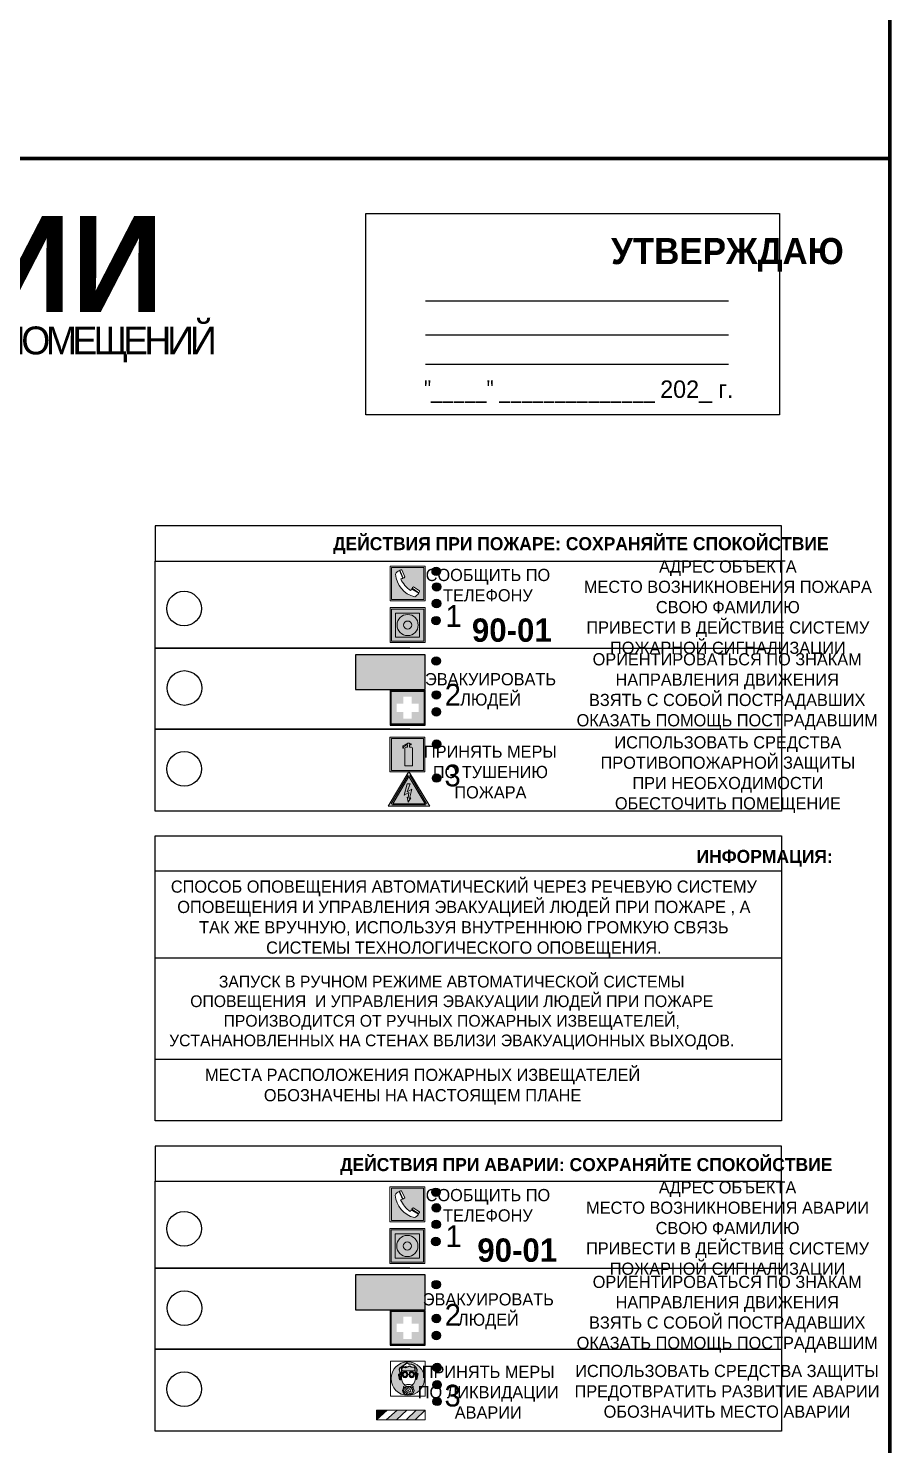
# Model space of a CAD drawing. Header units: millimetres. Extents: x 13810 to 67229, y 12374 to 21950.
# Drawn here: x 38923.7 to 39121.5, y 19186.2 to 19511.3 of the extents above; entities that cross this region are included whole.
import ezdxf

# ---------------------------------------------------------------- set-up
doc = ezdxf.new("R2010")
doc.units = ezdxf.units.MM
doc.styles.add('обычный', font='arial.ttf')

# ---------------------------------------------------------------- blocks, each defined once
blk = doc.blocks.new('A$C3E6D3DDE')
at = {"lineweight": 5}
h = blk.add_hatch(color=40, dxfattribs=at)
h.paths.add_polyline_path([(24.1, 1.45), (16.46, -11.35), (31.74, -11.35)])
h.paths.add_polyline_path([(24.09, -0.46), (30.03, -10.41), (18.14, -10.41)], flags=16)
h.paths.add_polyline_path([(24.54, -3.08), (23.41, -6.02), (25.13, -5.01), (24.33, -8.5), (24.82, -8.27), (23.79, -9.86), (23.4, -8.04), (23.8, -8.43), (24.04, -6.29), (22.39, -7.25), (23.44, -3.08)], flags=0)
h = blk.add_hatch(color=256, dxfattribs=at)
h.paths.add_polyline_path([(24.37, 0.03, 0.567511), (23.82, 0.03), (17.59, -10.4, 0.582454), (17.86, -10.88), (30.32, -10.88, 0.582149), (30.6, -10.4)])
h.paths.add_polyline_path([(24.09, -0.46), (18.14, -10.41), (30.03, -10.41)], flags=16)
h.paths.add_polyline_path([(24.54, -3.08), (23.41, -6.02), (25.13, -5.01), (24.33, -8.5), (24.82, -8.27), (23.79, -9.86), (23.4, -8.04), (23.8, -8.43), (24.04, -6.29), (22.39, -7.25), (23.44, -3.08)], flags=0)
h = blk.add_hatch(color=40, dxfattribs=at)
h.paths.add_polyline_path([(24.09, -0.46), (18.14, -10.41), (30.03, -10.41)])
h.paths.add_polyline_path([(24.82, -8.27), (23.79, -9.86), (23.4, -8.04), (23.8, -8.43), (24.04, -6.29), (22.39, -7.25), (23.44, -3.08), (24.54, -3.08), (23.41, -6.02), (25.13, -5.01), (24.33, -8.5)], flags=16)
at = {"color": 40, "lineweight": 5}
for p, q in [((16.46, -11.35), (24.1, 1.45)), ((24.1, 1.45), (31.74, -11.35))]:
    blk.add_line(p, q, dxfattribs=at)
at = {"lineweight": 5}
for p, q in [((17.59, -10.4), (23.82, 0.03)), ((24.37, 0.03), (30.6, -10.4)), ((18.14, -10.41), (24.09, -0.46)), ((23.44, -3.08), (22.39, -7.25)), ((23.41, -6.02), (24.54, -3.08)), ((25.13, -5.01), (23.41, -6.02)), ((24.54, -3.08), (23.44, -3.08)), ((24.09, -0.46), (30.03, -10.41)), ((24.33, -8.5), (25.13, -5.01)), ((22.39, -7.25), (24.04, -6.29)), ((23.8, -8.43), (23.4, -8.04)), ((23.4, -8.04), (23.79, -9.86)), ((23.79, -9.86), (24.82, -8.27)), ((24.04, -6.29), (23.8, -8.43)), ((24.82, -8.27), (24.33, -8.5)), ((17.86, -10.88), (30.32, -10.88)), ((18.14, -10.41), (30.03, -10.41))]:
    blk.add_line(p, q, dxfattribs=at)
at = {"color": 50, "lineweight": 5}
blk.add_line((31.74, -11.35), (16.46, -11.35), dxfattribs=at)
blk = doc.blocks.new('A$C38D26F80')
h = blk.add_hatch(color=5)
h.dxf.hatch_style = 1
h.paths.add_polyline_path([(-8.77, -4.48, 1), (-0.19, -4.48, 1)])
h.paths.add_polyline_path([(-6.75, -3.58), (-6.75, -3.31), (-6.62, -3.22), (-6.5, -3.22), (-6.42, -3.3), (-6.39, -3.28), (-6.59, -2.23), (-6.59, -2.01), (-6.38, -1.58), (-4.76, -0.4), (-4.13, -0.79, -0.362848), (-2.1, -2.1, -0.201049), (-2.17, -2.48, 0.085434), (-2.26, -3.13), (-1.9, -3.16), (-2.25, -4.7), (-2.4, -4.59), (-2.43, -4.34), (-2.36, -4.34), (-2.14, -3.34), (-2.47, -3.42), (-2.58, -1.95), (-2.77, -1.58), (-3.58, -1.52), (-3.92, -1.26), (-5.05, -1.73), (-4.87, -1.39), (-5.41, -1.6), (-5.41, -1.46), (-6.13, -1.87), (-6.18, -3.5), (-6.56, -3.47), (-6.37, -4.59), (-6.16, -4.43), (-6.16, -4.66), (-6.36, -4.79), (-6.37, -4.8), (-6.51, -4.76)], flags=16)
h.paths.add_polyline_path([(-6.51, -4.76), (-6.36, -4.79), (-6.37, -4.8)], flags=0)
h.paths.add_polyline_path([(-5.92, -2.34, 0.089508), (-2.67, -2.35), (-2.48, -3.88, -0.268602), (-3.4, -6.18, 0.262449), (-5.2, -6.18, -0.268602), (-6.11, -3.88)], flags=16)
edge = h.paths.add_edge_path(flags=16)
edge.add_ellipse((-5.19, -3.41), major_axis=(0, 0.842), ratio=0.848992, start_angle=0, end_angle=360)
edge = h.paths.add_edge_path(flags=0)
edge.add_ellipse((-5.19, -3.39), major_axis=(0, 0.665), ratio=0.853798, start_angle=0, end_angle=360)
edge = h.paths.add_edge_path(flags=0)
edge.add_ellipse((-5.19, -3.4), major_axis=(0, 0.528), ratio=0.864094, start_angle=0, end_angle=360)
edge = h.paths.add_edge_path(flags=16)
edge.add_ellipse((-3.47, -3.4), major_axis=(0, 0.842), ratio=0.848992, start_angle=0, end_angle=360)
h.paths.add_polyline_path([(-3.13, -6.45), (-3.13, -6.84, 0.383174), (-5.57, -6.85), (-5.57, -6.49, -0.369952)], flags=16)
edge = h.paths.add_edge_path(flags=0)
edge.add_ellipse((-3.47, -3.39), major_axis=(0, 0.665), ratio=0.853798, start_angle=0, end_angle=360)
edge = h.paths.add_edge_path(flags=0)
edge.add_ellipse((-3.47, -3.4), major_axis=(0, 0.528), ratio=0.864094, start_angle=0, end_angle=360)
edge = h.paths.add_edge_path(flags=16)
edge.add_ellipse((-4.34, -7.57), major_axis=(-1.48, 0), ratio=0.744955, start_angle=0, end_angle=360)
h.paths.add_polyline_path([(-5.01, -6.85, -1), (-5.15, -6.85, -1)], flags=0)
h.paths.add_polyline_path([(-5.33, -7.14, -1), (-5.47, -7.14, -1)], flags=0)
h.paths.add_polyline_path([(-4.61, -6.71, -1), (-4.74, -6.71, -1)], flags=16)
h.paths.add_polyline_path([(-5.43, -7.51, -1), (-5.57, -7.51, -1)], flags=0)
h.paths.add_polyline_path([(-4.26, -6.67, -1), (-4.4, -6.67, -1)], flags=16)
h.paths.add_polyline_path([(-4.74, -7.14, -1), (-4.88, -7.14, -1)], flags=0)
h.paths.add_polyline_path([(-4.93, -7.43, -1), (-5.07, -7.43, -1)], flags=0)
h.paths.add_polyline_path([(-4.41, -7.07, -1), (-4.54, -7.07, -1)], flags=0)
h.paths.add_polyline_path([(-5.33, -7.87, -1), (-5.46, -7.87, -1)], flags=0)
h.paths.add_polyline_path([(-3.8, -6.71, -1), (-3.94, -6.71, -1)], flags=16)
h.paths.add_polyline_path([(-4.85, -7.78, -1), (-4.98, -7.78, -1)], flags=0)
h.paths.add_polyline_path([(-3.96, -7.14, -1), (-4.1, -7.14, -1)], flags=0)
h.paths.add_polyline_path([(-4.33, -7.53, -1), (-4.47, -7.53, -1)], flags=0)
h.paths.add_polyline_path([(-5.09, -8.12, -1), (-5.23, -8.12, -1)], flags=0)
h.paths.add_polyline_path([(-3.5, -6.94, -1), (-3.64, -6.94, -1)], flags=0)
h.paths.add_polyline_path([(-4.54, -7.97, -1), (-4.68, -7.97, -1)], flags=0)
h.paths.add_polyline_path([(-3.66, -7.39, -1), (-3.8, -7.39, -1)], flags=0)
h.paths.add_polyline_path([(-4.73, -8.35, -1), (-4.86, -8.35, -1)], flags=0)
h.paths.add_polyline_path([(-4.09, -7.96, -1), (-4.23, -7.96, -1)], flags=0)
h.paths.add_polyline_path([(-3.77, -7.74, -1), (-3.91, -7.74, -1)], flags=0)
h.paths.add_polyline_path([(-3.22, -7.27, -1), (-3.35, -7.27, -1)], flags=0)
h.paths.add_polyline_path([(-4.34, -8.4, -1), (-4.47, -8.4, -1)], flags=0)
h.paths.add_polyline_path([(-3.16, -7.61, -1), (-3.3, -7.61, -1)], flags=0)
h.paths.add_polyline_path([(-3.9, -8.35, -1), (-4.04, -8.35, -1)], flags=0)
h.paths.add_polyline_path([(-3.32, -7.91, -1), (-3.46, -7.91, -1)], flags=0)
h.paths.add_polyline_path([(-3.55, -8.23, -1), (-3.69, -8.23, -1)], flags=0)
at = {"color": 5, "lineweight": 5}
for p, q in [((-4.48, 0), (-8.96, 0)), ((-8.96, 0), (-8.96, -4.48)), ((-4.48, 0), (0, 0)), ((0, 0), (0, -4.48)), ((-6.75, -3.31), (-6.62, -3.22)), ((-6.75, -3.58), (-6.75, -3.31)), ((-6.51, -4.76), (-6.75, -3.58)), ((-6.62, -3.22), (-6.5, -3.22)), ((-6.59, -2.01), (-6.38, -1.58)), ((-6.59, -2.23), (-6.59, -2.01)), ((-6.39, -3.28), (-6.59, -2.23)), ((-6.18, -3.5), (-6.56, -3.47)), ((-6.56, -3.47), (-6.37, -4.59)), ((-6.5, -3.22), (-6.42, -3.3)), ((-6.42, -3.3), (-6.39, -3.28)), ((-6.38, -1.58), (-4.76, -0.4)), ((-6.13, -1.87), (-6.18, -3.5)), ((-5.41, -1.46), (-6.13, -1.87)), ((-5.92, -2.34), (-6.11, -3.88)), ((-4.87, -1.39), (-5.41, -1.6)), ((-5.41, -1.6), (-5.41, -1.46)), ((-3.92, -1.26), (-5.05, -1.73)), ((-5.05, -1.73), (-4.87, -1.39)), ((-4.76, -0.4), (-4.13, -0.79)), ((-3.58, -1.52), (-3.92, -1.26)), ((-2.77, -1.58), (-3.58, -1.52)), ((-2.58, -1.95), (-2.77, -1.58)), ((-2.67, -2.34), (-2.48, -3.88)), ((-2.47, -3.42), (-2.58, -1.95)), ((-2.14, -3.34), (-2.47, -3.42)), ((-2.36, -4.34), (-2.14, -3.34)), ((-1.9, -3.16), (-2.26, -3.13)), ((-2.25, -4.7), (-1.9, -3.16)), ((-8.96, -8.96), (-8.96, -4.48)), ((-6.37, -4.8), (-6.51, -4.76)), ((-6.37, -4.59), (-6.16, -4.43)), ((-6.16, -4.66), (-6.37, -4.8)), ((-6.16, -4.43), (-6.16, -4.66)), ((-5.57, -6.49), (-5.57, -6.85)), ((-3.13, -6.45), (-3.13, -6.84)), ((-2.43, -4.34), (-2.4, -4.59)), ((-2.43, -4.34), (-2.36, -4.34)), ((-2.4, -4.59), (-2.25, -4.7)), ((0, -8.96), (0, -4.48)), ((-4.48, -8.96), (-8.96, -8.96)), ((-4.48, -8.96), (0, -8.96))]:
    blk.add_line(p, q, dxfattribs=at)
at = {"color": 5}
for p, q in [((-6.75, -3.31), (-6.62, -3.22)), ((-6.75, -3.58), (-6.75, -3.31)), ((-6.51, -4.76), (-6.75, -3.58)), ((-6.62, -3.22), (-6.5, -3.22)), ((-6.59, -2.01), (-6.38, -1.58)), ((-6.59, -2.23), (-6.59, -2.01)), ((-6.39, -3.28), (-6.59, -2.23)), ((-6.18, -3.5), (-6.56, -3.47)), ((-6.56, -3.47), (-6.37, -4.59)), ((-6.5, -3.22), (-6.42, -3.3)), ((-6.42, -3.3), (-6.39, -3.28)), ((-6.38, -1.58), (-4.76, -0.4)), ((-6.13, -1.87), (-6.18, -3.5)), ((-5.41, -1.46), (-6.13, -1.87)), ((-4.87, -1.39), (-5.41, -1.6)), ((-5.41, -1.6), (-5.41, -1.46)), ((-3.92, -1.26), (-5.05, -1.73)), ((-5.05, -1.73), (-4.87, -1.39)), ((-4.76, -0.4), (-4.13, -0.79)), ((-3.58, -1.52), (-3.92, -1.26)), ((-2.77, -1.58), (-3.58, -1.52)), ((-2.58, -1.95), (-2.77, -1.58)), ((-2.47, -3.42), (-2.58, -1.95)), ((-2.14, -3.34), (-2.47, -3.42)), ((-2.36, -4.34), (-2.14, -3.34)), ((-2.26, -3.13), (-1.9, -3.16)), ((-1.9, -3.16), (-2.25, -4.7)), ((-6.37, -4.8), (-6.51, -4.76)), ((-6.36, -4.79), (-6.51, -4.76)), ((-6.37, -4.59), (-6.16, -4.43)), ((-6.16, -4.66), (-6.37, -4.8)), ((-6.16, -4.66), (-6.36, -4.79)), ((-6.16, -4.43), (-6.16, -4.66)), ((-2.4, -4.59), (-2.43, -4.34)), ((-2.43, -4.34), (-2.36, -4.34)), ((-2.25, -4.7), (-2.4, -4.59))]:
    blk.add_line(p, q, dxfattribs=at)
at = {"color": 5, "lineweight": 5}
for centre, radius in [((-4.48, -4.48), 4.29), ((-5.4, -7.14), 0.0678), ((-5.08, -6.85), 0.0678), ((-4.81, -7.14), 0.0678), ((-4.67, -6.71), 0.0678), ((-4.47, -7.07), 0.0678), ((-4.33, -6.67), 0.0678), ((-4.03, -7.14), 0.0678), ((-3.87, -6.71), 0.0678), ((-3.57, -6.94), 0.0678), ((-3.28, -7.27), 0.0678), ((-5.5, -7.51), 0.0678), ((-5.4, -7.87), 0.0678), ((-5.16, -8.12), 0.0678), ((-5, -7.43), 0.0678), ((-4.91, -7.78), 0.0678), ((-4.79, -8.35), 0.0678), ((-4.61, -7.97), 0.0678), ((-4.4, -7.53), 0.0678), ((-4.4, -8.4), 0.0678), ((-4.16, -7.96), 0.0678), ((-3.97, -8.35), 0.0678), ((-3.84, -7.74), 0.0678), ((-3.73, -7.39), 0.0678), ((-3.62, -8.23), 0.0678), ((-3.39, -7.91), 0.0678), ((-3.23, -7.61), 0.0678)]:
    blk.add_circle(centre, radius, dxfattribs=at)
for centre, radius, start, end in [((-4.28, 6.66), 9.15, 259.6987, 280.1569), ((-0.47, -3.05), 1.79, 161.5846, 182.4584), ((-2.6, -2.2), 0.513, 326.4781, 11.7739), ((-3.66, -4.24), 2.47, 171.573, 231.7124), ((-4.33, -7.88), 1.87, 50.358, 131.5662), ((-4.34, -8.2), 1.82, 48.4943, 132.3565), ((-4.3, -7.78), 1.83, 60.5889, 119.4111), ((-4.93, -4.24), 2.47, 308.2876, 8.427)]:
    blk.add_arc(centre, radius, start, end, dxfattribs=at)
at = {"color": 5}
for centre, radius, start, end in [((-3.89, -2.66), 1.88, 17.387, 97.1599), ((-0.35, -3.07), 1.91, 162.2553, 181.7878), ((-2.6, -2.2), 0.511, 326.3906, 11.8614)]:
    blk.add_arc(centre, radius, start, end, dxfattribs=at)
at = {"color": 5, "lineweight": 5}
for centre, major_axis, ratio in [((-5.19, -3.41), (0, 0.842), 0.848992), ((-5.19, -3.39), (0, 0.665), 0.853798), ((-5.19, -3.4), (0, 0.528), 0.864094), ((-3.47, -3.4), (0, 0.842), 0.848992), ((-3.47, -3.39), (0, 0.665), 0.853798), ((-3.47, -3.4), (0, 0.528), 0.864094), ((-4.34, -7.57), (-1.48, 0), 0.744955)]:
    blk.add_ellipse(centre, major_axis=major_axis, ratio=ratio, dxfattribs=at)
blk = doc.blocks.new('A$C47DD6509')
at = {"lineweight": 5}
for points in [[(-8.69, 0), (-11.19, 0), (-11.19, -2.22)], [(-4.22, 0), (-6.45, 0), (-8.91, -2.22), (-6.61, -2.22)], [(0, 0), (-2.09, 0), (-4.36, -2.22), (-2.29, -2.22)]]:
    blk.add_hatch(color=242, dxfattribs=at).paths.add_polyline_path(points)
at = {"color": 242, "lineweight": 5}
for p, q in [((-11.19, -2.22), (-8.69, 0)), ((-11.19, -2.22), (-11.19, 0)), ((-11.19, 0), (-8.69, 0)), ((-11.19, 0), (0, 0)), ((-8.91, -2.22), (-6.45, 0)), ((-6.61, -2.22), (-4.22, 0)), ((-4.36, -2.22), (-2.09, 0)), ((-2.29, -2.22), (0, 0)), ((0, 0), (0, -2.22)), ((0, -2.22), (-11.19, -2.22))]:
    blk.add_line(p, q, dxfattribs=at)
blk = doc.blocks.new('A$C456E1F9C')
at = {"lineweight": 5}
h = blk.add_hatch(color=242, dxfattribs=at)
h.paths.add_polyline_path([(0.51, -1.47), (0.51, -13.26), (12.29, -13.26), (12.29, -1.47)])
h.paths.add_polyline_path([(5.42, -4.95, -0.254479), (4.78, -5.4), (3.52, -2.53, -0.209735), (4.23, -2.4)], flags=16)
h.paths.add_polyline_path([(8.53, -8.6), (10.87, -10.17), (10.54, -10.76), (8.03, -9.13, -0.192251)], flags=16)
h.paths.add_polyline_path([(4.61, -5.49, 0.005518), (3.87, -5.72, 0.128647), (7.49, -10.01, 0.00809), (7.83, -9.33), (10.47, -10.97, -0.16736), (8.99, -12.25, -0.327862), (1.95, -3.95, -0.166952), (3.36, -2.62)], flags=16)
at = {"color": 242, "lineweight": 5}
for p, q in [((0, -13.77), (0, -0.97)), ((12.8, -0.97), (0, -0.97)), ((4.61, -5.49), (3.36, -2.62)), ((3.52, -2.53), (4.78, -5.4)), ((4.23, -2.4), (5.42, -4.95)), ((12.8, -13.77), (12.8, -0.97)), ((7.83, -9.33), (10.47, -10.97)), ((8.03, -9.13), (10.54, -10.76)), ((10.81, -10.12), (8.53, -8.6)), ((10.54, -10.76), (10.8, -10.3)), ((10.8, -10.3), (10.81, -10.12)), ((0, -13.77), (12.8, -13.77))]:
    blk.add_line(p, q, dxfattribs=at)
blk.add_lwpolyline([(0.51, -1.47), (12.29, -1.47), (12.29, -13.26), (0.51, -13.26)], close=True, dxfattribs=at)
for centre, radius, start, end in [((4.59, -5.34), 2.99, 114.2845, 152.1974), ((11.12, -3.31), 9.19, 183.9915, 256.6009), ((4.02, -3.27), 0.891, 76.3284, 123.7092), ((4.68, -4.59), 0.824, 276.9621, 334.0723), ((14.98, -39.1), 35.17, 107.1487, 108.4135), ((13.86, -0.94), 11.08, 205.5536, 234.8762), ((-13.31, 0.8), 23.44, 332.5487, 334.4027), ((8.94, -9.5), 0.989, 114.4092, 157.9388), ((7.87, -9.46), 3, 291.9291, 329.9329)]:
    blk.add_arc(centre, radius, start, end, dxfattribs=at)
blk = doc.blocks.new('A$C54414219')
at = {"true_color": 0xffffff}
h = blk.add_hatch(color=7, dxfattribs=at)
h.paths.add_polyline_path([(2.39, -9.45), (2.39, -18.3), (11.23, -18.3), (11.23, -9.45)], flags=0)
h.paths.add_polyline_path([(10.71, -13.87, -1), (2.92, -13.87, -1)], flags=0)
h.paths.add_polyline_path([(8.3, -13.87, -1), (5.33, -13.87, -1)], flags=0)
h.paths.add_polyline_path([(0.41, -7.47), (0.41, -20.27), (13.21, -20.27), (13.21, -7.47)])
h.paths.add_polyline_path([(0.92, -19.77), (12.71, -19.77), (12.71, -7.98), (0.92, -7.98)], flags=16)
h.paths.add_polyline_path([(11.23, -9.45), (11.23, -18.3), (2.39, -18.3), (2.39, -9.45)], flags=0)
at = {"lineweight": 5}
h = blk.add_hatch(color=242, dxfattribs=at)
h.paths.add_polyline_path([(12.71, -7.98), (0.92, -7.98), (0.92, -19.77), (12.71, -19.77)])
h.paths.add_polyline_path([(11.23, -18.3), (2.39, -18.3), (2.39, -9.45), (11.23, -9.45)], flags=16)
h.paths.add_polyline_path([(10.71, -13.87, -1), (2.92, -13.87, -1)], flags=0)
h.paths.add_polyline_path([(8.3, -13.87, -1), (5.33, -13.87, -1)], flags=0)
at = {"true_color": 0xffffff}
h = blk.add_hatch(color=7, dxfattribs=at)
h.paths.add_polyline_path([(2.39, -9.45), (2.39, -18.3), (11.23, -18.3), (11.23, -9.45)])
h.paths.add_polyline_path([(10.71, -13.87, -1), (2.92, -13.87, -1)], flags=16)
h.paths.add_polyline_path([(8.3, -13.87, -1), (5.33, -13.87, -1)], flags=0)
at = {"lineweight": 5}
h = blk.add_hatch(color=242, dxfattribs=at)
h.paths.add_polyline_path([(2.92, -13.87, 1), (10.71, -13.87, 1)])
h.paths.add_polyline_path([(8.3, -13.87, -1), (5.33, -13.87, -1)], flags=16)
at = {"color": 242, "lineweight": 5}
for p, q in [((0.41, -20.27), (0.41, -7.47)), ((0.41, -7.47), (13.21, -7.47)), ((0.41, -7.47), (13.21, -7.47)), ((13.21, -20.27), (13.21, -7.47)), ((0.41, -20.27), (13.21, -20.27))]:
    blk.add_line(p, q, dxfattribs=at)
for points in [[(0.92, -7.98), (12.71, -7.98), (12.71, -19.77), (0.92, -19.77)], [(2.39, -9.45), (11.23, -9.45), (11.23, -18.3), (2.39, -18.3)]]:
    blk.add_lwpolyline(points, close=True, dxfattribs=at)
for radius in [3.89, 1.49]:
    blk.add_circle((6.81, -13.87), radius, dxfattribs=at)
blk = doc.blocks.new('A$C32E8229D')
at = {"true_color": 0xffffff}
blk.add_hatch(color=7, dxfattribs=at).paths.add_polyline_path([(0, 0), (0, -8), (16, -8), (16, 0)])
h = blk.add_hatch(color=126)
h.paths.add_polyline_path([(0.2, -0.2), (15.8, -0.2), (15.8, -7.8), (0.2, -7.8)])
h.paths.add_polyline_path([(13.49, -2.05), (12.08, -2.05), (11.37, -2.63, 0.162397), (11.29, -2.84), (11.29, -3.63), (10.35, -3.63), (10.35, -4.05), (11.68, -4.05), (11.68, -3.48), (12.26, -4.28), (11.29, -5.1), (11.29, -6.78), (11.85, -6.78), (11.85, -5.44), (12.8, -4.64), (12.8, -5.94), (14.46, -5.94), (14.46, -5.39), (13.45, -5.39), (13.45, -3.97), (12.46, -2.59), (13.15, -2.59), (13.69, -3.34), (14.18, -3)], flags=16)
h.paths.add_polyline_path([(10.74, -1.82, 1), (11.8, -1.82, 1)], flags=16)
h.paths.add_polyline_path([(9.39, -3.59), (5.99, -3.59), (6.56, -3.03), (5.91, -3.03), (5.1, -3.83), (5.91, -4.64), (6.56, -4.64), (5.99, -4.09), (9.39, -4.09)], flags=16)
h.paths.add_polyline_path([(4.29, -1.08), (1.72, -1.08), (1.72, -6.6), (4.29, -6.6)], flags=16)
at = {"color": 126}
blk.add_lwpolyline([(16, -8), (0, -8), (0, 0), (16, 0)], close=True, dxfattribs=at)
blk = doc.blocks.new('A$C18900ED3')
h = blk.add_hatch(color=126)
h.paths.add_polyline_path([(-0.18, -0.18), (-7.02, -0.18), (-7.02, -7.02), (-0.18, -7.02)])
h.paths.add_polyline_path([(-5.89, -4.46), (-5.89, -2.77), (-4.46, -2.77), (-4.46, -1.31), (-2.77, -1.31), (-2.77, -2.77), (-1.33, -2.77), (-1.33, -4.46), (-2.77, -4.46), (-2.77, -5.89), (-4.46, -5.89), (-4.46, -4.46)], flags=16)
at = {"color": 126}
for p, q in [((-7.2, 0), (-7.2, -7.2)), ((0, 0), (-7.2, 0)), ((0, -7.2), (0, 0)), ((-7.02, -7.02), (-7.02, -0.18)), ((-7.02, -0.18), (-0.18, -0.18)), ((-0.18, -0.18), (-0.18, -7.02)), ((-7.2, -7.2), (0, -7.2)), ((-0.18, -7.02), (-7.02, -7.02))]:
    blk.add_line(p, q, dxfattribs=at)
blk = doc.blocks.new('A$C3AD82952')
at = {"true_color": 0xf5f5ff}
h = blk.add_hatch(color=7, dxfattribs=at)
h.dxf.hatch_style = 1
h.paths.add_polyline_path([(8.21, 8.73, 0.414214), (7.89, 9.05), (7.22, 9.05), (7.22, 9.92), (7.59, 9.92, 1), (7.57, 10.36), (7.22, 10.36), (7.22, 10.6), (6.43, 10.6), (6.43, 10.36), (6.01, 10.36), (4.74, 9.59), (4.74, 8.69), (4.98, 8.73), (4.98, 9.26), (6.12, 9.91), (6.43, 9.91), (6.43, 9.05), (5.76, 9.05, 0.414214), (5.44, 8.73), (5.44, 2.2), (8.21, 2.2)], flags=0)
h.paths.add_polyline_path([(12.8, 12.8), (0, 12.8), (0, 0), (12.8, 0)])
h.paths.add_polyline_path([(0.51, 12.29), (12.29, 12.29), (12.29, 0.51), (0.51, 0.51)], flags=16)
h.paths.add_polyline_path([(4.74, 9.59), (6.01, 10.36), (6.43, 10.36), (6.43, 10.6), (7.22, 10.6), (7.22, 10.36), (7.59, 10.36, -0.94586), (7.59, 9.92), (7.22, 9.92), (7.22, 9.05), (7.89, 9.05, -0.414214), (8.21, 8.73), (8.21, 2.2), (5.44, 2.2), (5.44, 8.73, -0.414214), (5.76, 9.05), (6.43, 9.05), (6.43, 9.91), (6.12, 9.91), (4.98, 9.26), (4.98, 8.73), (4.74, 8.69)], flags=0)
h = blk.add_hatch(color=242)
h.dxf.hatch_style = 1
h.paths.add_polyline_path([(12.29, 12.29), (0.51, 12.29), (0.51, 0.51), (12.29, 0.51)])
h.paths.add_polyline_path([(4.74, 8.69), (4.74, 9.59), (6.01, 10.36), (6.43, 10.36), (6.43, 10.6), (7.22, 10.6), (7.22, 10.36), (7.59, 10.36, -0.94586), (7.59, 9.92), (7.22, 9.92), (7.22, 9.05), (7.89, 9.05, -0.414214), (8.21, 8.73), (8.21, 2.2), (5.44, 2.2), (5.44, 8.73, -0.414214), (5.76, 9.05), (6.43, 9.05), (6.43, 9.91), (6.12, 9.91), (4.98, 9.26), (4.98, 8.73)], flags=16)
h = blk.add_hatch(color=7, dxfattribs=at)
h.dxf.hatch_style = 1
h.paths.add_polyline_path([(8.21, 8.73, 0.414214), (7.89, 9.05), (7.22, 9.05), (7.22, 9.92), (7.59, 9.92, 1), (7.57, 10.36), (7.22, 10.36), (7.22, 10.6), (6.43, 10.6), (6.43, 10.36), (6.01, 10.36), (4.74, 9.59), (4.74, 8.69), (4.98, 8.73), (4.98, 9.26), (6.12, 9.91), (6.43, 9.91), (6.43, 9.05), (5.76, 9.05, 0.414214), (5.44, 8.73), (5.44, 2.2), (8.21, 2.2)])
at = {"color": 242, "lineweight": 5}
for p, q in [((0, 0), (0, 12.8)), ((0, 12.8), (12.8, 12.8)), ((7.22, 10.6), (6.43, 10.6)), ((6.43, 10.6), (6.43, 10.36)), ((7.22, 10.36), (7.22, 10.6)), ((12.8, 0), (12.8, 12.8)), ((6.01, 10.36), (4.74, 9.59)), ((4.74, 9.59), (4.74, 8.69)), ((4.74, 8.69), (4.98, 8.73)), ((4.98, 9.26), (6.12, 9.91)), ((4.98, 8.73), (4.98, 9.26)), ((5.44, 2.2), (5.44, 8.73)), ((5.76, 9.05), (6.43, 9.05)), ((6.01, 10.36), (6.43, 10.36)), ((6.12, 9.91), (6.43, 9.91)), ((6.43, 9.91), (6.43, 9.05)), ((7.59, 10.36), (7.22, 10.36)), ((7.22, 9.05), (7.22, 9.92)), ((7.59, 9.92), (7.22, 9.92)), ((7.89, 9.05), (7.22, 9.05)), ((8.21, 2.2), (8.21, 8.73)), ((0, 0), (12.8, 0)), ((5.44, 2.2), (8.21, 2.2))]:
    blk.add_line(p, q, dxfattribs=at)
blk.add_lwpolyline([(0.51, 12.29), (12.29, 12.29), (12.29, 0.51), (0.51, 0.51)], close=True, dxfattribs=at)
for centre, radius, start, end in [((5.76, 8.73), 0.32, 90, 180), ((7.58, 10.14), 0.223, 273.1875, 86.8125), ((7.89, 8.73), 0.32, 0, 90)]:
    blk.add_arc(centre, radius, start, end, dxfattribs=at)

msp = doc.modelspace()

# ---------------------------------------------------------------- hatches: boundary and pattern name
at = {"lineweight": 0}
h = msp.add_hatch(color=256, dxfattribs=at)
h.dxf.hatch_style = 1
h.paths.add_polyline_path([(39016.39, 19386.67, 1), (39018.32, 19386.67, 1)])
h = msp.add_hatch(color=256, dxfattribs=at)
h.dxf.hatch_style = 1
h.paths.add_polyline_path([(39016.5, 19383.09, 1), (39018.43, 19383.09, 1)])
h = msp.add_hatch(color=256, dxfattribs=at)
h.dxf.hatch_style = 1
h.paths.add_polyline_path([(39016.46, 19379.28, 1), (39018.39, 19379.28, 1)])
h = msp.add_hatch(color=256, dxfattribs=at)
h.dxf.hatch_style = 1
h.paths.add_polyline_path([(39016.38, 19375.35, 1), (39018.31, 19375.35, 1)])
h = msp.add_hatch(color=256, dxfattribs=at)
h.dxf.hatch_style = 1
h.paths.add_polyline_path([(39016.39, 19366.08, 1), (39018.32, 19366.08, 1)])
h = msp.add_hatch(color=256, dxfattribs=at)
h.dxf.hatch_style = 1
h.paths.add_polyline_path([(39016.43, 19358.3, 1), (39018.36, 19358.3, 1)])
h = msp.add_hatch(color=256, dxfattribs=at)
h.dxf.hatch_style = 1
h.paths.add_polyline_path([(39016.42, 19354.4, 1), (39018.35, 19354.4, 1)])
h = msp.add_hatch(color=256, dxfattribs=at)
h.dxf.hatch_style = 1
h.paths.add_polyline_path([(39016.48, 19346.98, 1), (39018.41, 19346.98, 1)])
h = msp.add_hatch(color=256, dxfattribs=at)
h.dxf.hatch_style = 1
h.paths.add_polyline_path([(39016.48, 19339.21, 1), (39018.42, 19339.21, 1)])
h = msp.add_hatch(color=256, dxfattribs=at)
h.dxf.hatch_style = 1
h.paths.add_polyline_path([(39016.33, 19244.12, 1), (39018.26, 19244.12, 1)])
h = msp.add_hatch(color=256, dxfattribs=at)
h.dxf.hatch_style = 1
h.paths.add_polyline_path([(39016.43, 19240.54, 1), (39018.36, 19240.54, 1)])
h = msp.add_hatch(color=256, dxfattribs=at)
h.dxf.hatch_style = 1
h.paths.add_polyline_path([(39016.39, 19236.73, 1), (39018.33, 19236.73, 1)])
h = msp.add_hatch(color=256, dxfattribs=at)
h.dxf.hatch_style = 1
h.paths.add_polyline_path([(39016.31, 19232.8, 1), (39018.24, 19232.8, 1)])
h = msp.add_hatch(color=256, dxfattribs=at)
h.dxf.hatch_style = 1
h.paths.add_polyline_path([(39016.4, 19222.91, 1), (39018.33, 19222.91, 1)])
h = msp.add_hatch(color=256, dxfattribs=at)
h.dxf.hatch_style = 1
h.paths.add_polyline_path([(39016.44, 19215.13, 1), (39018.37, 19215.13, 1)])
h = msp.add_hatch(color=256, dxfattribs=at)
h.dxf.hatch_style = 1
h.paths.add_polyline_path([(39016.43, 19211.23, 1), (39018.36, 19211.23, 1)])
h = msp.add_hatch(color=256, dxfattribs=at)
h.dxf.hatch_style = 1
h.paths.add_polyline_path([(39016.59, 19203.88, 1), (39018.52, 19203.88, 1)])
h = msp.add_hatch(color=256, dxfattribs=at)
h.dxf.hatch_style = 1
h.paths.add_polyline_path([(39016.58, 19199.93, 1), (39018.51, 19199.93, 1)])
h = msp.add_hatch(color=256, dxfattribs=at)
h.dxf.hatch_style = 1
h.paths.add_polyline_path([(39016.58, 19196.1, 1), (39018.52, 19196.1, 1)])

# ---------------------------------------------------------------- linework, layer by layer
at = {"color": 2, "lineweight": 100}
for points in [[(38521.46, 19876.41), (39121.46, 19876.41), (39121.46, 19481.41), (38521.46, 19481.41)], [(38521.46, 19481.41), (39121.46, 19481.41), (39121.46, 19086.41), (38521.46, 19086.41)]]:
    msp.add_lwpolyline(points, close=True, dxfattribs=at)
for points in [[(39001.17, 19468.79), (39096.18, 19468.79), (39096.18, 19422.58), (39001.17, 19422.58)], [(38952.85, 19389.03), (39096.61, 19389.03), (39096.61, 19397.08), (38952.85, 19397.08)], [(38952.85, 19389.03), (39096.61, 19389.03), (39096.61, 19331.63), (38952.85, 19331.63)], [(38952.85, 19246.66), (39096.61, 19246.66), (39096.61, 19254.71), (38952.85, 19254.71)], [(38952.85, 19246.66), (39096.61, 19246.66), (39096.61, 19189.26), (38952.85, 19189.26)]]:
    msp.add_lwpolyline(points, close=True)
for points in [[(39014.92, 19448.74), (39084.45, 19448.74)], [(39014.92, 19440.98), (39084.45, 19440.98)], [(39014.92, 19434.19), (39084.45, 19434.19)], [(39011.27, 19369.03), (38952.85, 19369.03), (39096.61, 19369.03)], [(39011.27, 19350.46), (38952.85, 19350.46), (39096.61, 19350.46)], [(39011.27, 19226.66), (38952.85, 19226.66), (39096.61, 19226.66)], [(39011.27, 19208.09), (38952.85, 19208.09), (39096.61, 19208.09)]]:
    msp.add_lwpolyline(points)
at = {"color": 0}
msp.add_lwpolyline([(38952.85, 19325.97), (39096.61, 19325.97), (39096.61, 19260.52), (38952.85, 19260.52)], close=True, dxfattribs=at)
for points in [[(38952.85, 19317.92), (39096.61, 19317.92)], [(38952.85, 19297.92), (39096.61, 19297.92)], [(38952.85, 19274.67), (39096.61, 19274.67)]]:
    msp.add_lwpolyline(points, dxfattribs=at)
for centre, radius in [((39017.36, 19386.67), 0.966), ((39017.46, 19383.09), 0.966), ((38959.47, 19378.11), 3.98), ((39017.42, 19379.28), 0.966), ((39017.34, 19375.35), 0.966), ((39017.35, 19366.08), 0.966), ((38959.57, 19359.88), 3.98), ((39017.39, 19358.3), 0.966), ((39017.39, 19354.4), 0.966), ((39017.44, 19346.98), 0.966), ((38959.51, 19341.3), 3.98), ((39017.45, 19339.21), 0.966), ((39017.29, 19244.12), 0.966), ((39017.4, 19240.54), 0.966), ((38959.47, 19235.74), 3.98), ((39017.36, 19236.73), 0.966), ((39017.28, 19232.8), 0.966), ((38959.57, 19217.51), 3.98), ((39017.36, 19222.91), 0.966), ((39017.4, 19215.13), 0.966), ((39017.39, 19211.23), 0.966), ((39017.55, 19203.88), 0.966), ((38959.51, 19198.93), 3.98), ((39017.55, 19199.93), 0.966), ((39017.55, 19196.1), 0.966)]:
    msp.add_circle(centre, radius)

# ---------------------------------------------------------------- block references
for name, p, xscale, yscale, zscale in [('A$C456E1F9C', (39006.8, 19388.49), 0.625, 0.625, 0.625), ('A$C54414219', (39006.54, 19383), 0.625, 0.625, 0.625), ('A$C18900ED3', (39014.8, 19359.36), 1.111111111007631, 1.111111111007631, 1.111111111007631), ('A$C3AD82952', (39006.75, 19340.62), 0.625, 0.625, 0.625), ('A$C3E6D3DDE', (38996.04, 19339.82), 0.625, 0.625, 0.625), ('A$C456E1F9C', (39006.74, 19245.94), 0.625, 0.625, 0.625), ('A$C54414219', (39006.48, 19240.45), 0.625, 0.625, 0.625), ('A$C18900ED3', (39014.8, 19216.99), 1.111111111007631, 1.111111111007631, 1.111111111007631), ('A$C38D26F80', (39014.83, 19205.32), 0.8928571427240968, 0.8928571427240968, 0.8928571427240968)]:
    msp.add_blockref(name, p, dxfattribs=dict(xscale=xscale, yscale=yscale, zscale=zscale))
at = {"xscale": -1}
for p in [(39014.8, 19367.51), (39014.8, 19225.14)]:
    msp.add_blockref('A$C32E8229D', p, dxfattribs=at)
at = {"color": 242, "true_color": 0xc1121c}
msp.add_blockref('A$C47DD6509', (39014.82, 19194.1), dxfattribs=at)

# ---------------------------------------------------------------- texts
at = {"lineweight": 0, "style": 'обычный'}
for s, insert, char_height, width, attachment_point in [('{\\fProxima Nova Rg|b1|i0|c204|p2;ПЛАН ЭВАКУАЦИИ}', (38677.59, 19468.22), 22, 493.8901, 1), ('\\pi-18,l18,t18;{\\fProxima Nova Rg|b1|i0|c204|p2;УТВЕРЖДАЮ\\H1.1997x; }', (39084.21, 19459.32), 6, 126.6484, 5), ('{\\fArial Narrow|b0|i0|c204|p34;"_____" ______________ \\fProxima Nova Rg|b0|i0|c204|p2;202_ г. }', (39050.08, 19427.91), 4, 78.6503, 5), ('{\\fProxima Nova Rg|b1|i0|c204|p2;ДЕЙСТВИЯ ПРИ ПОЖАРЕ: СОХРАНЯЙТЕ СПОКОЙСТВИЕ\\H1.6644x; }', (39050.56, 19392.58), 3, 175.1736, 5), ('{\\fProxima Nova Rg|b0|i0|c204|p2;СООБЩИТЬ ПО \\PТЕЛЕФОНУ}', (39029.23, 19383.48), 2.8, 126.6484, 5), ('\\pi-8.4,l8.4,t8.4;{\\fProxima Nova Rg|b0|i0|c204|p2;АДРЕС ОБЪЕКТА\\PМЕСТО ВОЗНИКНОВЕНИЯ ПОЖАРА \\PСВОЮ ФАМИЛИЮ\\PПРИВЕСТИ В ДЕЙСТВИЕ СИСТЕМУ \\PПОЖАРНОЙ СИГНАЛИЗАЦИИ}', (39084.31, 19378.05), 2.8, 126.6484, 5), ('{\\fProxima Nova Rg|b0|i0|c204|p2;1\\H1.1667x; }', (39021.33, 19376.42), 5, 126.6484, 5), ('{\\fProxima Nova Rg|b1|i0|c204|p2;\\H1.0714x;90-01\\fProxima Nova Rg|b0|i0|c204|p2;\\H0.93331x; \\H1.3449x; }', (39034.72, 19373.13), 5, 126.6484, 5), ('\\pi-8.4,l8.4,t8.4;{\\fProxima Nova Rg|b0|i0|c204|p2;ОРИЕНТИРОВАТЬСЯ ПО ЗНАКАМ \\PНАПРАВЛЕНИЯ ДВИЖЕНИЯ\\PВЗЯТЬ С СОБОЙ ПОСТРАДАВШИХ\\PОКАЗАТЬ ПОМОЩЬ ПОСТРАДАВШИМ}', (39084.16, 19359.07), 2.8, 126.6484, 5), ('{\\fProxima Nova Rg|b0|i0|c204|p2;ЭВАКУИРОВАТЬ \\PЛЮДЕЙ}', (39029.84, 19359.16), 2.8, 126.6484, 5), ('{\\fProxima Nova Rg|b0|i0|c204|p2;2\\H1.1967x; }', (39021.18, 19358.33), 5, 126.6484, 5), ('\\pi-8.4,l8.4,t8.4;{\\fProxima Nova Rg|b0|i0|c204|p2;ИСПОЛЬЗОВАТЬ СРЕДСТВА \\PПРОТИВОПОЖАРНОЙ ЗАЩИТЫ \\PПРИ НЕОБХОДИМОСТИ \\PОБЕСТОЧИТЬ ПОМЕЩЕНИЕ}', (39084.32, 19340), 2.8, 126.6484, 5), ('{\\fProxima Nova Rg|b0|i0|c204|p2;ПРИНЯТЬ МЕРЫ \\PПО ТУШЕНИЮ \\PПОЖАРА}', (39029.8, 19340.58), 2.8, 126.6484, 5), ('{\\fProxima Nova Rg|b0|i0|c204|p2;3\\H1.1967x; }', (39021.12, 19339.76), 5, 126.6484, 5), ('{\\fProxima Nova Rg|b1|i0|c204|p2;ИНФОРМАЦИЯ:\\H1.1997x; }', (39092.75, 19320.78), 3, 175.1736, 5), ('{\\fProxima Nova Rg|b0|i0|c204|p2;СПОСОБ ОПОВЕЩЕНИЯ АВТОМАТИЧЕСКИЙ ЧЕРЕЗ РЕЧЕВУЮ СИСТЕМУ ОПОВЕЩЕНИЯ И УПРАВЛЕНИЯ ЭВАКУАЦИЕЙ ЛЮДЕЙ ПРИ ПОЖАРЕ , А ТАК ЖЕ ВРУЧНУЮ, ИСПОЛЬЗУЯ ВНУТРЕННЮЮ ГРОМКУЮ СВЯЗЬ СИСТЕМЫ ТЕХНОЛОГИЧЕСКОГО ОПОВЕЩЕНИЯ.}', (39023.71, 19306.88), 2.8, 137.0334, 5), ('{\\fProxima Nova Rg|b0|i0|c204|p2;\\P\\pt8.1;ЗАПУСК В РУЧНОМ РЕЖИМЕ АВТОМАТИЧЕСКОЙ СИСТЕМЫ ОПОВЕЩЕНИЯ  И УПРАВЛЕНИЯ ЭВАКУАЦИИ ЛЮДЕЙ ПРИ ПОЖАРЕ ПРОИЗВОДИТСЯ ОТ РУЧНЫХ ПОЖАРНЫХ ИЗВЕЩАТЕЛЕЙ, УСТАНАНОВЛЕННЫХ НА СТЕНАХ ВБЛИЗИ ЭВАКУАЦИОННЫХ ВЫХОДОВ. }', (39020.92, 19287.58), 2.7, 131.4512, 5), ('\\pt8.4;{\\fProxima Nova Rg|b0|i0|c204|p2;\\PМЕСТА РАСПОЛОЖЕНИЯ ПОЖАРНЫХ ИЗВЕЩАТЕЛЕЙ ОБОЗНАЧЕНЫ НА НАСТОЯЩЕМ ПЛАНЕ}', (39014.23, 19270.66), 2.8, 118.5618, 5), ('{\\fProxima Nova Rg|b1|i0|c204|p2;ДЕЙСТВИЯ ПРИ АВАРИИ: СОХРАНЯЙТЕ СПОКОЙСТВИЕ\\H1.6644x; }', (39051.79, 19250.03), 3, 175.1736, 5), ('\\pi-8.4,l8.4,t8.4;{\\fProxima Nova Rg|b0|i0|c204|p2;АДРЕС ОБЪЕКТА\\PМЕСТО ВОЗНИКНОВЕНИЯ АВАРИИ\\PСВОЮ ФАМИЛИЮ\\PПРИВЕСТИ В ДЕЙСТВИЕ СИСТЕМУ \\PПОЖАРНОЙ СИГНАЛИЗАЦИИ}', (39084.24, 19235.49), 2.8, 126.6484, 5), ('{\\fProxima Nova Rg|b0|i0|c204|p2;СООБЩИТЬ ПО \\PТЕЛЕФОНУ}', (39029.23, 19241.11), 2.8, 126.6484, 5), ('{\\fProxima Nova Rg|b0|i0|c204|p2;1\\H1.1667x; }', (39021.33, 19234.05), 5, 126.6484, 5), ('{\\fProxima Nova Rg|b1|i0|c204|p2;\\H1.0714x;90-01\\fProxima Nova Rg|b0|i0|c204|p2;\\H0.93331x; \\H1.3449x; }', (39035.96, 19230.79), 5, 126.6484, 5), ('\\pi-8.4,l8.4,t8.4;{\\fProxima Nova Rg|b0|i0|c204|p2;ОРИЕНТИРОВАТЬСЯ ПО ЗНАКАМ \\PНАПРАВЛЕНИЯ ДВИЖЕНИЯ\\PВЗЯТЬ С СОБОЙ ПОСТРАДАВШИХ\\PОКАЗАТЬ ПОМОЩЬ ПОСТРАДАВШИМ}', (39084.17, 19216.13), 2.8, 126.6484, 5), ('{\\fProxima Nova Rg|b0|i0|c204|p2;ЭВАКУИРОВАТЬ \\PЛЮДЕЙ}', (39029.33, 19216.79), 2.8, 126.6484, 5), ('{\\fProxima Nova Rg|b0|i0|c204|p2;2\\H1.1967x; }', (39021.18, 19215.96), 5, 126.6484, 5), ('\\pi-8.4,l8.4,t8.4;{\\fProxima Nova Rg|b0|i0|c204|p2;ИСПОЛЬЗОВАТЬ СРЕДСТВА ЗАЩИТЫ \\PПРЕДОТВРАТИТЬ РАЗВИТИЕ АВАРИИ\\PОБОЗНАЧИТЬ МЕСТО АВАРИИ}', (39084.12, 19198.4), 2.8, 126.6484, 5), ('{\\fProxima Nova Rg|b0|i0|c204|p2;ПРИНЯТЬ МЕРЫ \\PПО ЛИКВИДАЦИИ \\PАВАРИИ}', (39029.3, 19198.21), 2.8, 126.6484, 5), ('{\\fProxima Nova Rg|b0|i0|c204|p2;3\\H1.1967x; }', (39021.12, 19197.39), 5, 126.6484, 5)]:
    msp.add_mtext(s, dxfattribs=dict(at, insert=insert, char_height=char_height, width=width, attachment_point=attachment_point))
at = {"color": 0, "lineweight": 0, "insert": (38828.6, 19437.48), "char_height": 8, "width": 449.2158, "attachment_point": 5, "style": 'обычный'}
msp.add_mtext('{\\fArial Black|b1|i0|c204|p34;\\H2x;\\T0.85;  \\fArial Narrow|b0|i0|c204|p34;\\H0.8x;\\W0.9;\\P\\fProxima Nova Rg|b0|i0|c204|p2;\\H0.5x;\\W1;\\C256;ПРИ ПОЖАРЕ  ИЛИ ДРУГИХ ЧРЕЗВЫЧАЙНЫХ СИТУАЦИЯХ  ИЗ ПОМЕЩЕНИЙ \\fProxima Nova Rg|b1|i0|c204|p2;\\H1.25x;\\PЦМТО: СКЛАД №16\\PВОРОТА №7}', dxfattribs=at)

doc.saveas('drawing.dxf')
